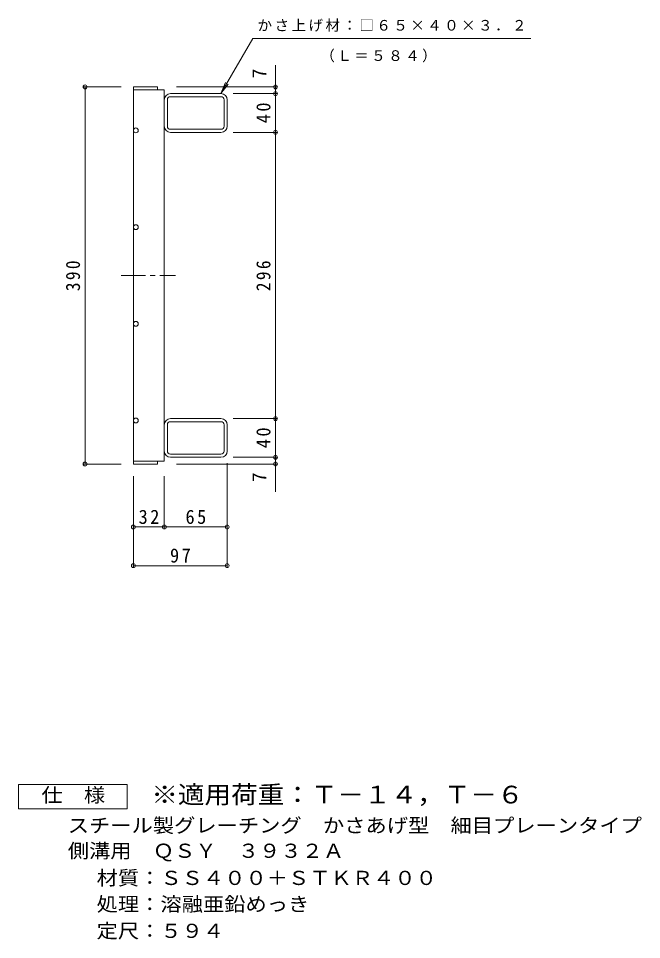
# Model space of a CAD drawing. Units: millimetres, scale not verified. Extents: x -643 to 892, y -682 to 547.
# Drawn here: x 247 to 892, y -501 to 452 of the extents above; entities that cross this region are included whole.
import ezdxf
from ezdxf.enums import TextEntityAlignment as Align

# ---------------------------------------------------------------- set-up
doc = ezdxf.new("R2010")
doc.units = ezdxf.units.MM
doc.header["$LTSCALE"] = 5
doc.header["$PDMODE"] = 32
doc.header["$PDSIZE"] = 4
doc.linetypes.add('CHAIN1', pattern=[8, 5, -1, 1, -1])
for name, color, linetype, lineweight in [('A-1_ピット', 2, 'Continuous', 9), ('A-2_蓋', 3, 'Continuous', 9), ('A-4_寸法', 7, 'Continuous', 9), ('F-4_F-4ﾚｲﾔ', 2, 'Continuous', 9)]:
    doc.layers.add(name, color=color, linetype=linetype, lineweight=lineweight)
doc.layers.add('F-5_F-5ﾚｲﾔ', color=2, linetype='Continuous')
doc.styles.add('ＭＳ ゴシック', font='')
doc.styles.get('ＭＳ ゴシック').set_extended_font_data('MS Gothic')

msp = doc.modelspace()

# ---------------------------------------------------------------- linework, layer by layer
at = {"layer": 'A-1_ピット'}
for p, q in [((456.816, 374.032), (404.616, 374.032)), ((401.416, 340.432), (401.416, 367.632)), ((456.816, 370.832), (404.616, 370.832)), ((460.016, 340.432), (460.016, 367.632)), ((463.216, 340.432), (463.216, 367.632)), ((404.616, 337.232), (456.816, 337.232)), ((456.816, 334.032), (404.616, 334.032)), ((401.416, 31.632), (401.416, 4.432)), ((456.816, 38.032), (404.616, 38.032)), ((404.616, 34.832), (456.816, 34.832)), ((460.016, 31.632), (460.016, 4.432)), ((463.216, 31.632), (463.216, 4.432)), ((456.816, 1.232), (404.616, 1.232)), ((456.816, -1.968), (404.616, -1.968))]:
    msp.add_line(p, q, dxfattribs=at)
for centre, radius, start, end in [((404.616, 367.632), 6.4, 90, 180), ((456.816, 367.632), 6.4, 0, 90), ((404.616, 367.632), 3.2, 90, 180), ((456.816, 367.632), 3.2, 0, 90), ((404.616, 340.432), 6.4, 180, 270), ((404.616, 340.432), 3.2, 180, 270), ((456.816, 340.432), 6.4, 270, 0), ((456.816, 340.432), 3.2, 270, 0), ((404.616, 31.632), 6.4, 90, 180), ((404.616, 31.632), 3.2, 90, 180), ((456.816, 31.632), 6.4, 0, 90), ((456.816, 31.632), 3.2, 0, 90), ((404.616, 4.432), 6.4, 180, 270), ((404.616, 4.432), 3.2, 180, 270), ((456.816, 4.432), 3.2, 270, 0), ((456.816, 4.432), 6.4, 270, 0)]:
    msp.add_arc(centre, radius, start, end, dxfattribs=at)
at = {"layer": 'A-2_蓋'}
for p, q in [((366.216, 381.032), (366.216, -8.968)), ((366.216, 378.032), (398.216, 378.032)), ((366.216, -8.968), (391.216, -8.968)), ((391.216, -5.968), (391.216, -8.968))]:
    msp.add_line(p, q, dxfattribs=at)
at = {"layer": 'A-2_蓋', "linetype": 'CHAIN1'}
msp.add_line((353.66, 186.032), (409.711, 186.032), dxfattribs=at)
at = {"layer": 'A-2_蓋'}
for points in [[(366.216, 381.032), (391.216, 381.032), (391.216, 378.032)], [(366.216, -5.968), (398.216, -5.968), (398.216, 378.032)]]:
    msp.add_lwpolyline(points, dxfattribs=at)
for centre in [(368.716, 336.032), (368.716, 236.032), (368.716, 136.032), (368.716, 36.032)]:
    msp.add_circle(centre, 2.5, dxfattribs=at)
at = {"layer": 'A-4_寸法'}
for p, q in [((513.216, -37.862), (513.216, 403.529)), ((353.716, 381.032), (314.716, 381.032)), ((316.216, -8.968), (316.216, 381.032)), ((410.716, 381.032), (514.716, 381.032)), ((456.816, 374.032), (461.599, 385.58)), ((456.816, 374.032), (464.425, 383.949)), ((469.316, 374.032), (514.716, 374.032)), ((469.316, 334.032), (514.716, 334.032)), ((469.316, 38.032), (514.716, 38.032)), ((353.716, -8.968), (314.716, -8.968)), ((410.716, -8.968), (514.716, -8.968)), ((463.216, -8.068), (463.216, -115.579)), ((469.316, -1.968), (514.716, -1.968)), ((366.216, -21.468), (366.216, -115.579)), ((398.216, -21.468), (398.216, -75.579)), ((366.216, -74.079), (463.216, -74.079)), ((366.216, -114.079), (463.216, -114.079))]:
    msp.add_line(p, q, dxfattribs=at)
msp.add_lwpolyline([(456.816, 374.032), (489.725, 431.032), (777.398, 431.032)], dxfattribs=at)
for p in [(316.216, 381.032), (513.216, 381.032), (513.216, 374.032), (513.216, 334.032), (513.216, 38.032), (513.216, -1.968), (316.216, -8.968), (513.216, -8.968), (366.216, -74.079), (398.216, -74.079), (463.216, -74.079), (366.216, -114.079), (463.216, -114.079)]:
    msp.add_point(p, dxfattribs=at)
at = {"layer": 'F-4_F-4ﾚｲﾔ'}
msp.add_lwpolyline([(247.297, -365.473), (247.297, -340.473), (359.797, -340.473), (359.797, -365.473)], close=True, dxfattribs=at)

# ---------------------------------------------------------------- texts
at = {"layer": 'A-4_寸法', "color": 2, "style": 'ＭＳ ゴシック'}
for p in [(508.216, 389.957), (508.216, -27.648)]:
    msp.add_text('7', height=14.66, rotation=90, dxfattribs=at).set_placement(p, align=Align.BOTTOM_LEFT)
at = {"layer": 'A-4_寸法', "char_height": 11, "attachment_point": 7, "style": 'ＭＳ ゴシック'}
for s, insert in [('\\T1.17;かさ上げ材：□６５×４０×３．２', (494.66, 438.044)), ('\\T1.17;（Ｌ＝５８４）', (559.585, 406.416))]:
    msp.add_mtext(s, dxfattribs=dict(at, insert=insert))
at = {"layer": 'A-4_寸法', "color": 2, "char_height": 14.66, "attachment_point": 7, "rotation": 90, "style": 'ＭＳ ゴシック'}
for s, insert in [('\\T1.27;\\W0.95;40', (508.216, 343.407)), ('\\T1.27;\\W0.9;390', (311.216, 169.782)), ('\\T1.27;\\W0.9;296', (508.216, 169.782)), ('\\T1.27;\\W0.95;40', (508.216, 7.407))]:
    msp.add_mtext(s, dxfattribs=dict(at, insert=insert))
at = {"layer": 'A-4_寸法', "color": 2, "char_height": 14.66, "attachment_point": 7, "style": 'ＭＳ ゴシック'}
for s, insert in [('\\T1.27;\\W0.95;32', (371.591, -71.079)), ('\\T1.27;\\W0.95;65', (420.091, -71.079)), ('\\T1.27;\\W0.95;97', (404.091, -111.079))]:
    msp.add_mtext(s, dxfattribs=dict(at, insert=insert))
at = {"layer": 'F-4_F-4ﾚｲﾔ', "style": 'ＭＳ ゴシック', "width": 1.1}
for s, p in [('仕\u3000様', (271.047, -362.973)), ('スチール製グレーチング\u3000かさあげ型\u3000細目プレーンタイプ', (298.342, -394.433)), ('側溝用\u3000ＱＳＹ\u3000３９３２Ａ', (298.342, -420.612)), ('材質：ＳＳ４００＋ＳＴＫＲ４００', (328.198, -448.687)), ('処理：溶融亜鉛めっき', (328.198, -475.825)), ('定尺：５９４', (328.198, -503.431))]:
    msp.add_text(s, height=14.66, dxfattribs=at).set_placement(p, align=Align.BOTTOM_LEFT)
at = {"layer": 'F-5_F-5ﾚｲﾔ', "color": 3, "style": 'ＭＳ ゴシック', "width": 1.1}
msp.add_text('※適用荷重：Ｔ－１４，Ｔ－６', height=18.33, dxfattribs=at).set_placement((384.797, -365.473), align=Align.BOTTOM_LEFT)

doc.saveas('drawing.dxf')
